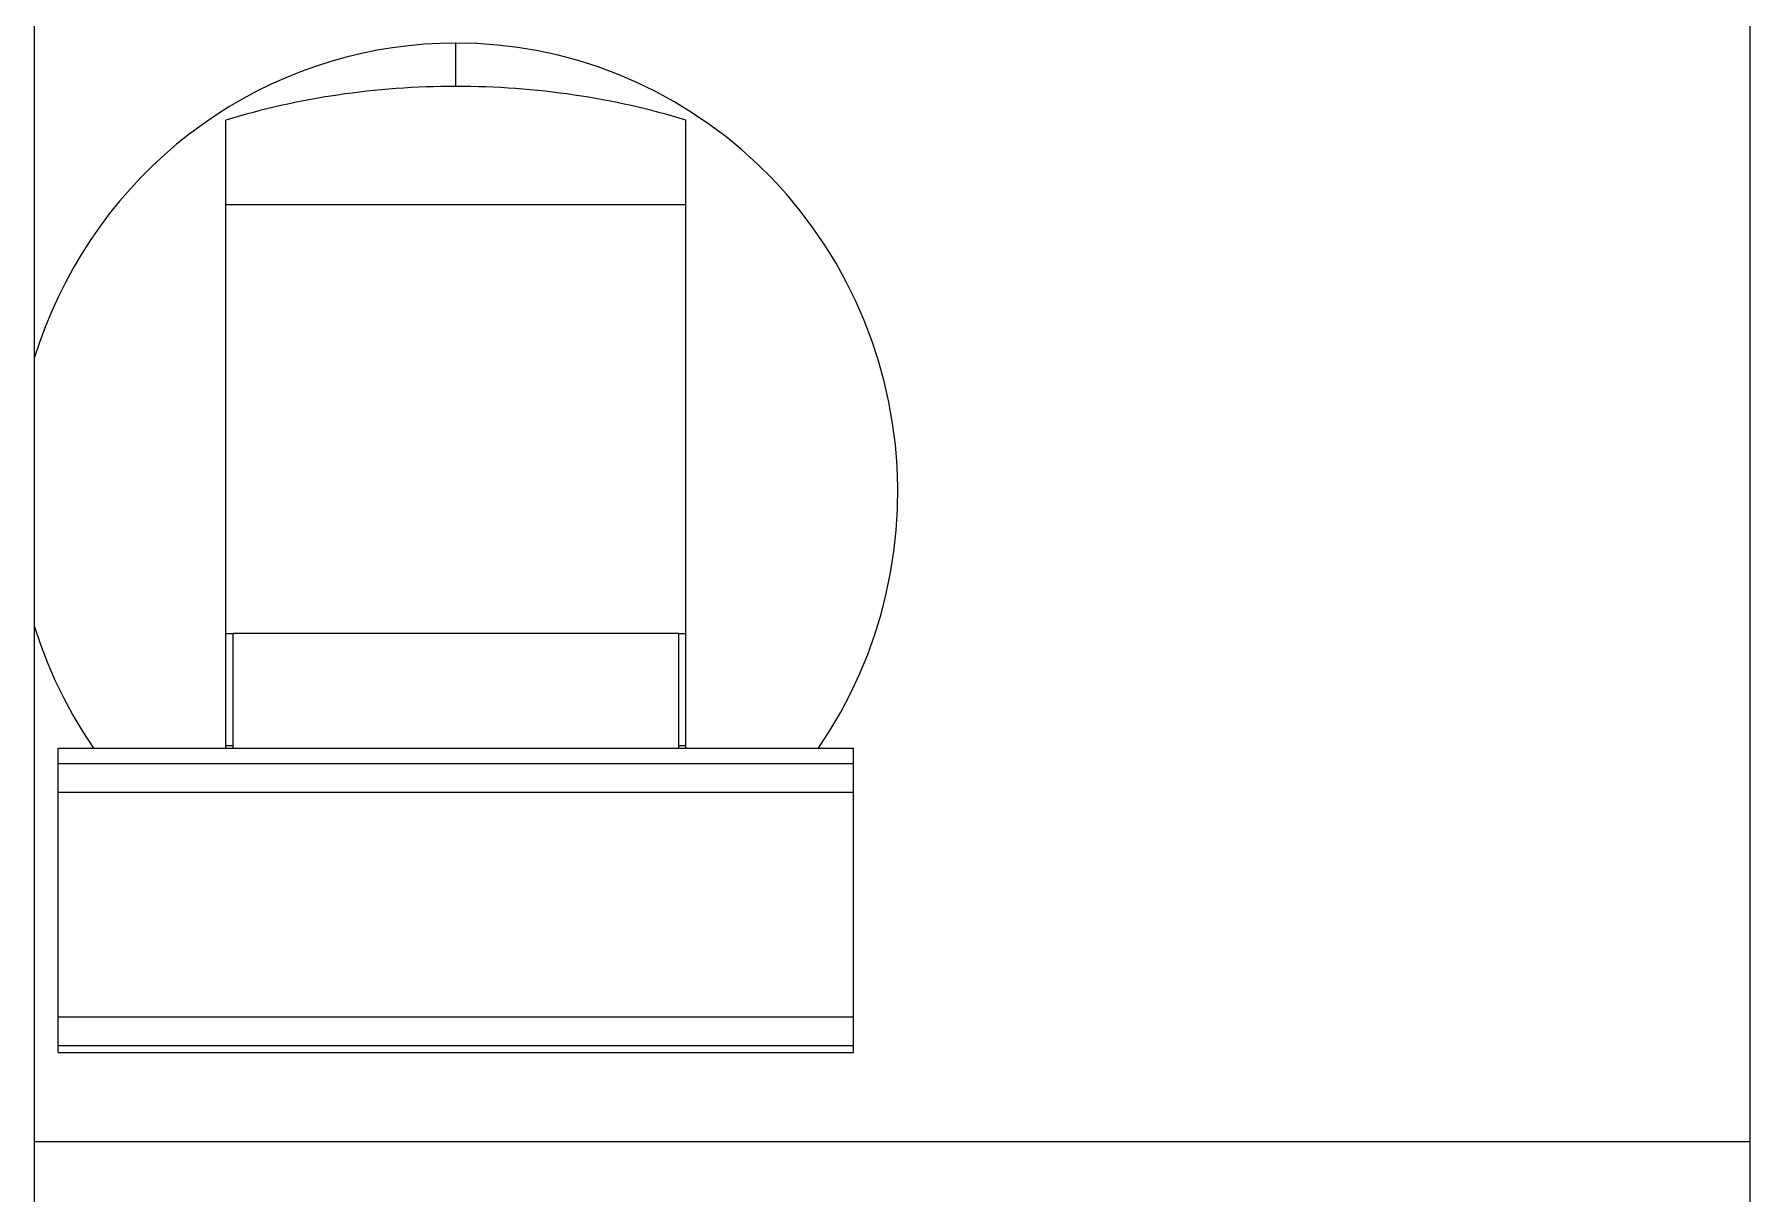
# Model space of a CAD drawing. Header units: millimetres. Extents: x 1019 to 1519, y 1262 to 1448.
# Drawn here: x 1204.446 to 1208.026, y 1265.846 to 1268.267 of the extents above; entities that cross this region are included whole.
import ezdxf

# ---------------------------------------------------------------- set-up
doc = ezdxf.new("R2010")
doc.units = ezdxf.units.MM

msp = doc.modelspace()

# ---------------------------------------------------------------- linework, layer by layer
for p, q in [((1204.4455, 1268.2855), (1204.4455, 1267.591)), ((1208.0255, 1268.2855), (1208.0255, 1265.9555)), ((1205.0962, 1268.2193), (1205.0642, 1268.2103)), ((1205.1284, 1268.2271), (1205.0962, 1268.2193)), ((1205.1608, 1268.2337), (1205.1284, 1268.2271)), ((1205.1934, 1268.2392), (1205.1608, 1268.2337)), ((1205.2262, 1268.2434), (1205.1934, 1268.2392)), ((1205.2591, 1268.2464), (1205.2262, 1268.2434)), ((1205.2922, 1268.2482), (1205.2591, 1268.2464)), ((1205.3255, 1268.2488), (1205.2922, 1268.2482)), ((1205.3689, 1268.2478), (1205.3255, 1268.2488)), ((1205.3255, 1268.1582), (1205.3255, 1268.2488)), ((1205.412, 1268.2447), (1205.3689, 1268.2478)), ((1205.4546, 1268.2396), (1205.412, 1268.2447)), ((1205.497, 1268.2325), (1205.4546, 1268.2396)), ((1205.5391, 1268.2233), (1205.497, 1268.2325)), ((1205.5809, 1268.2121), (1205.5391, 1268.2233)), ((1205.0012, 1268.1888), (1204.9703, 1268.1764)), ((1205.0325, 1268.2001), (1205.0012, 1268.1888)), ((1205.0642, 1268.2103), (1205.0325, 1268.2001)), ((1205.6221, 1268.1989), (1205.5809, 1268.2121)), ((1205.6628, 1268.1838), (1205.6221, 1268.1989)), ((1205.7027, 1268.1667), (1205.6628, 1268.1838)), ((1204.9099, 1268.1481), (1204.8805, 1268.1323)), ((1204.9399, 1268.1628), (1204.9099, 1268.1481)), ((1204.9703, 1268.1764), (1204.9399, 1268.1628)), ((1205.7418, 1268.1477), (1205.7027, 1268.1667)), ((1205.7801, 1268.1269), (1205.7418, 1268.1477)), ((1204.8516, 1268.1154), (1204.8234, 1268.0974)), ((1204.8805, 1268.1323), (1204.8516, 1268.1154)), ((1205.8173, 1268.1042), (1205.7801, 1268.1269)), ((1204.7957, 1268.0784), (1204.7688, 1268.0584)), ((1204.8234, 1268.0974), (1204.7957, 1268.0784)), ((1204.8455, 1266.7766), (1204.8455, 1268.0876)), ((1205.8055, 1266.7766), (1205.8055, 1268.0876)), ((1205.8535, 1268.0797), (1205.8173, 1268.1042)), ((1205.8885, 1268.0536), (1205.8535, 1268.0797)), ((1204.7425, 1268.0374), (1204.717, 1268.0154)), ((1204.7688, 1268.0584), (1204.7425, 1268.0374)), ((1205.9223, 1268.0257), (1205.8885, 1268.0536)), ((1204.717, 1268.0154), (1204.6923, 1267.9925)), ((1205.9549, 1267.9962), (1205.9223, 1268.0257)), ((1204.6684, 1267.9687), (1204.6453, 1267.9439)), ((1204.6923, 1267.9925), (1204.6684, 1267.9687)), ((1205.986, 1267.9652), (1205.9549, 1267.9962)), ((1206.0158, 1267.9326), (1205.986, 1267.9652)), ((1204.6453, 1267.9439), (1204.6232, 1267.9184)), ((1206.0439, 1267.8987), (1206.0158, 1267.9326)), ((1204.6232, 1267.9184), (1204.6019, 1267.892)), ((1204.8455, 1267.9116), (1205.8055, 1267.9116)), ((1206.0705, 1267.8633), (1206.0439, 1267.8987)), ((1204.5816, 1267.8647), (1204.5622, 1267.8368)), ((1204.6019, 1267.892), (1204.5816, 1267.8647)), ((1206.0955, 1267.8268), (1206.0705, 1267.8633)), ((1204.5622, 1267.8368), (1204.5438, 1267.8081)), ((1206.1187, 1267.789), (1206.0955, 1267.8268)), ((1204.5438, 1267.8081), (1204.5265, 1267.7788)), ((1206.1402, 1267.7501), (1206.1187, 1267.789)), ((1204.5265, 1267.7788), (1204.5103, 1267.7489)), ((1206.1598, 1267.7102), (1206.1402, 1267.7501)), ((1204.4951, 1267.7185), (1204.4811, 1267.6875)), ((1204.5103, 1267.7489), (1204.4951, 1267.7185)), ((1204.4811, 1267.6875), (1204.4681, 1267.6559)), ((1206.1776, 1267.6694), (1206.1598, 1267.7102)), ((1204.4681, 1267.6559), (1204.4563, 1267.6237)), ((1206.1934, 1267.6277), (1206.1776, 1267.6694)), ((1204.4563, 1267.6237), (1204.4455, 1267.591)), ((1206.2073, 1267.5853), (1206.1934, 1267.6277)), ((1204.4455, 1267.591), (1204.4455, 1267.0319)), ((1206.2191, 1267.5423), (1206.2073, 1267.5853)), ((1206.229, 1267.4987), (1206.2191, 1267.5423)), ((1206.2367, 1267.4547), (1206.229, 1267.4987)), ((1206.2425, 1267.4104), (1206.2367, 1267.4547)), ((1206.2461, 1267.3658), (1206.2425, 1267.4104)), ((1206.2476, 1267.3211), (1206.2461, 1267.3658)), ((1206.247, 1267.2764), (1206.2476, 1267.3211)), ((1206.2443, 1267.2318), (1206.247, 1267.2764)), ((1206.2395, 1267.1874), (1206.2443, 1267.2318)), ((1206.2327, 1267.1433), (1206.2395, 1267.1874)), ((1206.2237, 1267.0997), (1206.2327, 1267.1433)), ((1206.2128, 1267.0565), (1206.2237, 1267.0997)), ((1206.1998, 1267.0139), (1206.2128, 1267.0565)), ((1204.4455, 1267.0319), (1204.4455, 1265.9555)), ((1204.4455, 1267.0319), (1204.4585, 1266.9929)), ((1204.8455, 1267.0157), (1204.8605, 1267.0157)), ((1205.7905, 1267.0157), (1204.8605, 1267.0157)), ((1204.8605, 1266.7766), (1204.8605, 1267.0157)), ((1205.7905, 1267.0157), (1205.8055, 1267.0157)), ((1205.7905, 1266.7766), (1205.7905, 1267.0157)), ((1206.1848, 1266.972), (1206.1998, 1267.0139)), ((1204.4585, 1266.9929), (1204.4731, 1266.9547)), ((1206.1679, 1266.931), (1206.1848, 1266.972)), ((1204.4731, 1266.9547), (1204.4892, 1266.9175)), ((1206.1491, 1266.8908), (1206.1679, 1266.931)), ((1204.4892, 1266.9175), (1204.5069, 1266.881)), ((1206.1285, 1266.8516), (1206.1491, 1266.8908)), ((1204.5069, 1266.881), (1204.5262, 1266.8453)), ((1204.5262, 1266.8453), (1204.547, 1266.8105)), ((1206.106, 1266.8135), (1206.1285, 1266.8516)), ((1204.547, 1266.8105), (1204.5693, 1266.7766)), ((1206.0818, 1266.7766), (1206.106, 1266.8135)), ((1204.4955, 1266.7438), (1204.4955, 1266.7766)), ((1204.4955, 1266.7766), (1206.1555, 1266.7766)), ((1204.8605, 1266.7813), (1204.8455, 1266.7813)), ((1205.8055, 1266.7813), (1205.7905, 1266.7813)), ((1206.1555, 1266.7438), (1206.1555, 1266.7766)), ((1204.4955, 1266.6838), (1204.4955, 1266.7438)), ((1206.1555, 1266.7438), (1204.4955, 1266.7438)), ((1206.1555, 1266.6838), (1206.1555, 1266.7438)), ((1204.4955, 1266.2149), (1204.4955, 1266.6838)), ((1206.1555, 1266.6838), (1204.4955, 1266.6838)), ((1206.1555, 1266.2149), (1206.1555, 1266.6838)), ((1204.4955, 1266.1554), (1204.4955, 1266.2149)), ((1206.1555, 1266.2149), (1204.4955, 1266.2149)), ((1206.1555, 1266.1554), (1206.1555, 1266.2149)), ((1204.4955, 1266.1412), (1204.4955, 1266.1554)), ((1206.1555, 1266.1554), (1204.4955, 1266.1554)), ((1204.4955, 1266.1412), (1204.4955, 1266.1412)), ((1204.4955, 1266.1412), (1206.1555, 1266.1412)), ((1206.1555, 1266.1412), (1206.1555, 1266.1554)), ((1206.1555, 1266.1412), (1206.1555, 1266.1412)), ((1204.4455, 1265.9555), (1204.4455, 1265.7494)), ((1204.4455, 1265.9555), (1208.0255, 1265.9555)), ((1208.0255, 1265.9555), (1208.0255, 1265.7494))]:
    msp.add_line(p, q)
for start_param, end_param in [(1.570796, 2.038807), (1.102785, 1.570796)]:
    msp.add_ellipse((1205.3255, 1267.501), major_axis=(1.064, 0), ratio=0.617722, start_param=start_param, end_param=end_param)

doc.saveas('drawing.dxf')
